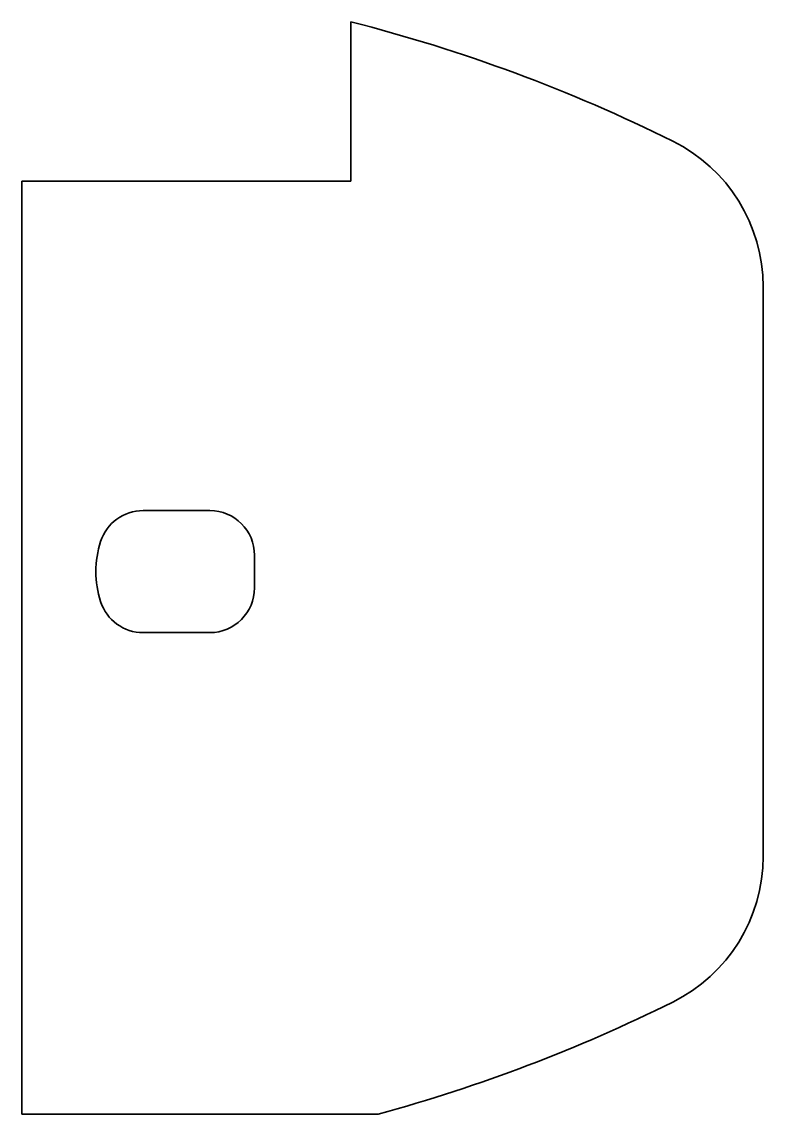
# Model space of a CAD drawing. Header units: millimetres. Extents: x 89 to 1000, y -667 to 676.
import ezdxf

# ---------------------------------------------------------------- set-up
doc = ezdxf.new("R2010")
doc.units = ezdxf.units.MM
doc.layers.add('Default', color=7, linetype='Continuous')
doc.layers.add('DV1_Default', color=7, linetype='Continuous')

msp = doc.modelspace()

# ---------------------------------------------------------------- linework, layer by layer
at = {"layer": 'Default', "color": 7, "linetype": 'Continuous', "lineweight": 35}
msp.add_line((527, -666.9), (89.1, -666.9), dxfattribs=at)
at = {"layer": 'DV1_Default', "color": 7, "linetype": 'Continuous', "lineweight": 35}
for p, q in [((493.5, 480), (493.5, 675.7)), ((89.1, -666.9), (89.1, 480)), ((89.1, 480), (493.5, 480)), ((1000, 350), (1000, -350)), ((320, 75), (238.2, 75)), ((375, -20), (375, 20)), ((238.2, -75), (320, -75))]:
    msp.add_line(p, q, dxfattribs=at)
for centre, radius, start, end in [((0, -1262.5), 2000, 63.6122, 75.7147), ((800, 350), 200, 0, 63.6122), ((238.2, 20), 55, 90, 162.0798), ((320, 20), 55, 0, 90), ((300, 0), 120, 162.0798, 197.9202), ((320, -20), 55, 270, 0), ((238.2, -20), 55, 197.9202, 270), ((800, -350), 200, 296.3878, 0), ((0, 1262.5), 2000, 285.2778, 296.3878)]:
    msp.add_arc(centre, radius, start, end, dxfattribs=at)

doc.saveas('drawing.dxf')
